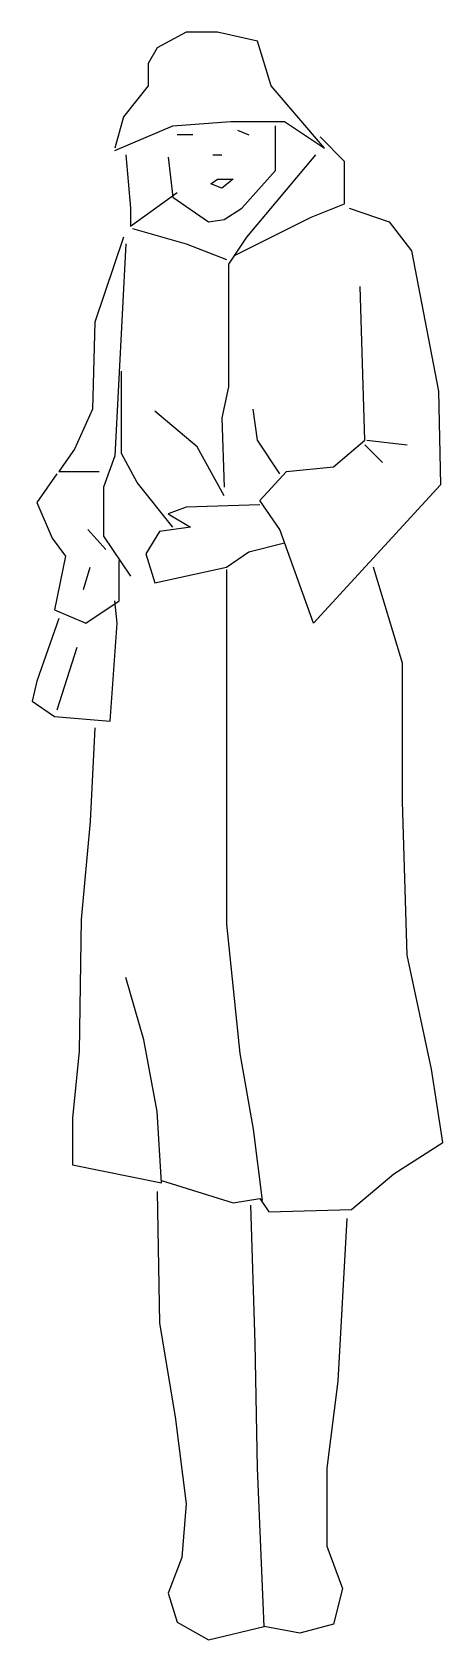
# Model space of a CAD drawing. Header units: millimetres. Extents: x -1580.36 to -1579.95, y 1832.7 to 1834.3.
import ezdxf

# ---------------------------------------------------------------- set-up
doc = ezdxf.new("R2010")
doc.units = ezdxf.units.MM
doc.header["$LTSCALE"] = 10
doc.layers.add('Humanos', color=2, linetype='Continuous')

msp = doc.modelspace()

# ---------------------------------------------------------------- linework, layer by layer
at = {"layer": 'Humanos'}
for p, q in [((-1580.2043, 1834.2982), (-1580.2332, 1834.2827)), ((-1580.1732, 1834.2982), (-1580.2043, 1834.2982)), ((-1580.1333, 1834.2893), (-1580.1732, 1834.2982)), ((-1580.2332, 1834.2827), (-1580.242, 1834.2671)), ((-1580.1199, 1834.2449), (-1580.1333, 1834.2893)), ((-1580.242, 1834.2671), (-1580.242, 1834.2449)), ((-1580.242, 1834.2449), (-1580.2665, 1834.2138)), ((-1580.0667, 1834.1828), (-1580.1199, 1834.2449)), ((-1580.2665, 1834.2138), (-1580.2753, 1834.1828)), ((-1580.2753, 1834.1805), (-1580.2176, 1834.205)), ((-1580.2176, 1834.205), (-1580.1599, 1834.2094)), ((-1580.1599, 1834.2094), (-1580.1066, 1834.2094)), ((-1580.1155, 1834.1606), (-1580.1155, 1834.205)), ((-1580.1066, 1834.2094), (-1580.0667, 1834.1828)), ((-1580.1976, 1834.1961), (-1580.2132, 1834.1961)), ((-1580.1532, 1834.2005), (-1580.1421, 1834.1961)), ((-1580.0467, 1834.1694), (-1580.0711, 1834.1939)), ((-1580.2642, 1834.1761), (-1580.2598, 1834.1228)), ((-1580.2221, 1834.1739), (-1580.2176, 1834.1339)), ((-1580.1777, 1834.1761), (-1580.1688, 1834.1761)), ((-1580.0755, 1834.1761), (-1580.1444, 1834.094)), ((-1580.1488, 1834.1228), (-1580.1155, 1834.1606)), ((-1580.0467, 1834.1273), (-1580.0467, 1834.1694)), ((-1580.2598, 1834.1051), (-1580.2132, 1834.1384)), ((-1580.1799, 1834.1472), (-1580.1732, 1834.1517)), ((-1580.1688, 1834.1428), (-1580.1799, 1834.1472)), ((-1580.1732, 1834.1517), (-1580.1577, 1834.1517)), ((-1580.1577, 1834.1517), (-1580.1688, 1834.1428)), ((-1580.2598, 1834.1228), (-1580.2598, 1834.1051)), ((-1580.2176, 1834.1339), (-1580.1821, 1834.1095)), ((-1580.1666, 1834.1117), (-1580.1488, 1834.1228)), ((-1580.08, 1834.1139), (-1580.0467, 1834.1273)), ((-1580.0422, 1834.1228), (-1580.0023, 1834.1095)), ((-1580.1821, 1834.1095), (-1580.1666, 1834.1117)), ((-1580.1555, 1834.0762), (-1580.08, 1834.1139)), ((-1580.0023, 1834.1095), (-1579.9801, 1834.0806)), ((-1580.2665, 1834.094), (-1580.2953, 1834.0096)), ((-1580.2576, 1834.1028), (-1580.2043, 1834.0873)), ((-1580.1444, 1834.094), (-1580.1621, 1834.0673)), ((-1580.2642, 1834.0873), (-1580.2753, 1833.8764)), ((-1580.2043, 1834.0873), (-1580.1643, 1834.0718)), ((-1579.9801, 1834.0806), (-1579.9534, 1833.9408)), ((-1580.1621, 1834.0673), (-1580.1621, 1833.9452)), ((-1580.0267, 1833.8919), (-1580.0311, 1834.0451)), ((-1580.2953, 1834.0096), (-1580.2975, 1833.923)), ((-1580.2687, 1833.8786), (-1580.2687, 1833.9608)), ((-1580.1621, 1833.9452), (-1580.1688, 1833.9141)), ((-1579.9534, 1833.9408), (-1579.9512, 1833.8475)), ((-1580.2975, 1833.923), (-1580.3153, 1833.8831)), ((-1580.1932, 1833.8853), (-1580.2354, 1833.9208)), ((-1580.1688, 1833.9141), (-1580.1666, 1833.8453)), ((-1580.1333, 1833.8919), (-1580.1377, 1833.923)), ((-1580.3153, 1833.8831), (-1580.3308, 1833.8609)), ((-1580.1666, 1833.8364), (-1580.1932, 1833.8853)), ((-1580.1111, 1833.8586), (-1580.1333, 1833.8919)), ((-1580.0578, 1833.8653), (-1580.0267, 1833.8919)), ((-1580.0267, 1833.8875), (-1580.0089, 1833.8697)), ((-1580.0245, 1833.8919), (-1579.9845, 1833.8875)), ((-1580.2753, 1833.8764), (-1580.2864, 1833.8453)), ((-1580.2531, 1833.8498), (-1580.2687, 1833.8786)), ((-1580.3331, 1833.8586), (-1580.353, 1833.8298)), ((-1580.3308, 1833.8609), (-1580.2909, 1833.8609)), ((-1580.131, 1833.832), (-1580.1044, 1833.8609)), ((-1580.1044, 1833.8609), (-1580.0578, 1833.8653)), ((-1580.2864, 1833.8453), (-1580.2864, 1833.7965)), ((-1580.2176, 1833.8054), (-1580.2531, 1833.8498)), ((-1579.9512, 1833.8475), (-1580.0778, 1833.7099)), ((-1580.353, 1833.8298), (-1580.3375, 1833.7943)), ((-1580.2043, 1833.8253), (-1580.2221, 1833.8187)), ((-1580.2221, 1833.8187), (-1580.1999, 1833.8054)), ((-1580.131, 1833.8276), (-1580.2043, 1833.8253)), ((-1580.1111, 1833.8031), (-1580.131, 1833.832)), ((-1580.302, 1833.8031), (-1580.2842, 1833.7832)), ((-1580.1999, 1833.8054), (-1580.2309, 1833.8009)), ((-1580.0778, 1833.7099), (-1580.1111, 1833.8031)), ((-1580.3375, 1833.7943), (-1580.3242, 1833.7765)), ((-1580.2864, 1833.7965), (-1580.2598, 1833.7565)), ((-1580.2309, 1833.8009), (-1580.2443, 1833.7787)), ((-1580.1421, 1833.7809), (-1580.1066, 1833.7898)), ((-1580.3242, 1833.7765), (-1580.3353, 1833.7232)), ((-1580.2709, 1833.7321), (-1580.2709, 1833.7721)), ((-1580.2443, 1833.7787), (-1580.2354, 1833.7499)), ((-1580.1643, 1833.7654), (-1580.1421, 1833.7809)), ((-1580.3064, 1833.7432), (-1580.2998, 1833.7654)), ((-1580.2354, 1833.7499), (-1580.1643, 1833.7654)), ((-1580.1643, 1833.7632), (-1580.1643, 1833.4102)), ((-1579.989, 1833.6699), (-1580.0178, 1833.7654)), ((-1580.3353, 1833.7232), (-1580.3042, 1833.7099)), ((-1580.3042, 1833.7099), (-1580.2709, 1833.7321)), ((-1580.2731, 1833.7099), (-1580.2753, 1833.7321)), ((-1580.3308, 1833.7143), (-1580.353, 1833.6522)), ((-1580.2798, 1833.6122), (-1580.2731, 1833.7099)), ((-1580.3131, 1833.6855), (-1580.3331, 1833.6233)), ((-1579.989, 1833.5323), (-1579.989, 1833.6699)), ((-1580.353, 1833.6522), (-1580.3575, 1833.6322)), ((-1580.3575, 1833.6322), (-1580.3353, 1833.6167)), ((-1580.3353, 1833.6167), (-1580.2798, 1833.6122)), ((-1580.2953, 1833.6056), (-1580.2998, 1833.5123)), ((-1579.9845, 1833.3791), (-1579.989, 1833.5323)), ((-1580.2998, 1833.5123), (-1580.3086, 1833.4146)), ((-1580.3086, 1833.4146), (-1580.3109, 1833.2837)), ((-1580.1643, 1833.4102), (-1580.151, 1833.2814)), ((-1579.9601, 1833.2659), (-1579.9845, 1833.3791)), ((-1580.2465, 1833.2948), (-1580.2642, 1833.3569)), ((-1580.2332, 1833.2237), (-1580.2465, 1833.2948)), ((-1580.3109, 1833.2837), (-1580.3175, 1833.2171)), ((-1580.151, 1833.2814), (-1580.1377, 1833.206)), ((-1579.949, 1833.1926), (-1579.9601, 1833.2659)), ((-1580.3175, 1833.2171), (-1580.3175, 1833.1704)), ((-1580.2287, 1833.1527), (-1580.2332, 1833.2237)), ((-1580.1377, 1833.206), (-1580.1288, 1833.1349)), ((-1579.9978, 1833.1616), (-1579.949, 1833.1926)), ((-1580.3175, 1833.1704), (-1580.2287, 1833.1527)), ((-1580.04, 1833.126), (-1579.9978, 1833.1616)), ((-1580.2287, 1833.1549), (-1580.1577, 1833.1327)), ((-1580.2332, 1833.1438), (-1580.2309, 1833.0128)), ((-1580.1577, 1833.1327), (-1580.131, 1833.1371)), ((-1580.1355, 1832.9928), (-1580.1399, 1833.1305)), ((-1580.131, 1833.1371), (-1580.1222, 1833.1238)), ((-1580.1222, 1833.1238), (-1580.04, 1833.126)), ((-1580.0445, 1833.1172), (-1580.0533, 1832.9551)), ((-1580.2309, 1833.0128), (-1580.2154, 1832.9196)), ((-1580.1333, 1832.8685), (-1580.1355, 1832.9928)), ((-1580.0533, 1832.9551), (-1580.0644, 1832.8685)), ((-1580.2154, 1832.9196), (-1580.2043, 1832.833)), ((-1580.1266, 1832.7109), (-1580.1333, 1832.8685)), ((-1580.0644, 1832.8685), (-1580.0644, 1832.7908)), ((-1580.2043, 1832.833), (-1580.2087, 1832.7797)), ((-1580.2087, 1832.7797), (-1580.2221, 1832.7442)), ((-1580.0644, 1832.7908), (-1580.0489, 1832.7486)), ((-1580.0489, 1832.7486), (-1580.0578, 1832.7131)), ((-1580.2221, 1832.7442), (-1580.2132, 1832.7153)), ((-1580.2132, 1832.7153), (-1580.1821, 1832.6976)), ((-1580.1821, 1832.6976), (-1580.1266, 1832.7109)), ((-1580.0911, 1832.7042), (-1580.1266, 1832.7109)), ((-1580.0578, 1832.7131), (-1580.0911, 1832.7042))]:
    msp.add_line(p, q, dxfattribs=at)

doc.saveas('drawing.dxf')
